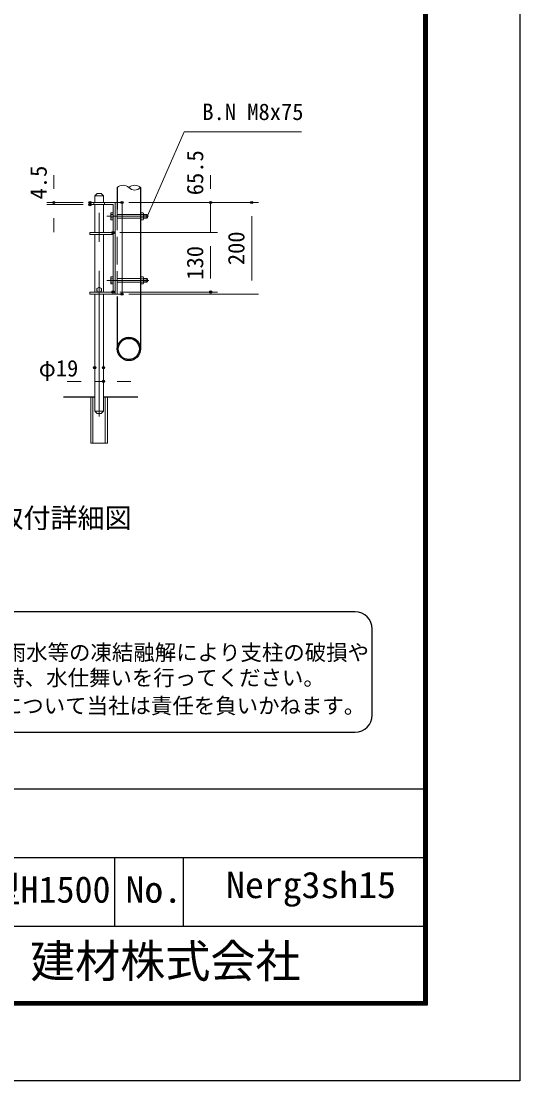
# Model space of a CAD drawing. Units: millimetres, scale not verified, with parts at other scales. Extents: x -6300 to 6300, y -4455 to 4455.
# Drawn here: x 4122 to 6300, y -4455 to 170 of the extents above; entities that cross this region are included whole.
import ezdxf
from ezdxf.enums import TextEntityAlignment as Align

# ---------------------------------------------------------------- set-up
doc = ezdxf.new("R2010")
doc.units = ezdxf.units.MM
doc.header["$LTSCALE"] = 20
doc.header["$PDMODE"] = 32
doc.header["$PDSIZE"] = 10
doc.linetypes.add('DASHED', pattern=[7.5, 6, -1.5])
doc.linetypes.add('USER1', pattern=[50.8, 31.75, -6.35, 6.35, -6.35])
for name, color, linetype, lineweight in [('0-0_D-STR1', 1, 'Continuous', 25), ('0-1_D-BMK', 2, 'USER1', 13), ('0-5_D-STR3', 3, 'Continuous', 13), ('0-6_D-BGD', 7, 'Continuous', 25), ('0-7_D-STR-DIM', 7, 'Continuous', 13), ('0-9_Defpoints', 8, 'Continuous', 25), ('0-A_D-STR-TXT', 7, 'Continuous', 13), ('0-B_D-TTL-TXT', 7, 'Continuous', 25), ('0-C_D-TTL', 7, 'Continuous', 25)]:
    doc.layers.add(name, color=color, linetype=linetype, lineweight=lineweight)
doc.styles.add('ＭＳ ゴシック', font='')
doc.styles.get('ＭＳ ゴシック').set_extended_font_data('MS Gothic')

msp = doc.modelspace()

# ---------------------------------------------------------------- linework, layer by layer
at = {"layer": '0-0_D-STR1'}
for p, q in [((4541.86, -556.13), (4541.86, -651.19)), ((4643.46, -556.13), (4643.46, -1260.39)), ((4541.86, -1031.19), (4541.86, -1260.39))]:
    msp.add_line(p, q, dxfattribs=at)
for radius in [50.8, 46.2]:
    msp.add_circle((4592.66, -1260.39), radius, dxfattribs=at)
at = {"layer": '0-1_D-BMK'}
for p, q in [((4462.67, -1554.55), (4462.67, -567.57)), ((4495.86, -681.19), (4678.32, -681.19)), ((4495.86, -961.19), (4679.92, -961.19))]:
    msp.add_line(p, q, dxfattribs=at)
at = {"layer": '0-5_D-STR3'}
for p, q in [((4453.67, -582.19), (4443.67, -592.19)), ((4443.67, -592.19), (4481.67, -592.19)), ((4443.67, -592.19), (4443.67, -621.19)), ((4453.67, -582.19), (4471.67, -582.19)), ((4471.67, -582.19), (4481.67, -592.19)), ((4481.67, -592.19), (4481.67, -621.19)), ((4422.71, -621.19), (4562.67, -621.19)), ((4422.71, -621.19), (4422.71, -630.19)), ((4422.71, -630.19), (4523.67, -630.19)), ((4439.67, -621.19), (4439.67, -630.19)), ((4443.67, -630.19), (4443.67, -752.19)), ((4481.67, -630.19), (4481.67, -752.19)), ((4485.67, -621.19), (4485.67, -630.19)), ((4523.67, -630.19), (4523.67, -1012.19)), ((4532.67, -621.19), (4532.67, -1021.19)), ((4562.67, -621.19), (4562.67, -1021.19)), ((4513.07, -668.59), (4514.46, -666.18)), ((4513.07, -693.79), (4513.07, -668.59)), ((4513.07, -693.79), (4514.46, -696.2)), ((4523.67, -666.18), (4514.46, -666.18)), ((4523.67, -673.69), (4514.46, -673.69)), ((4523.67, -688.7), (4514.46, -688.7)), ((4523.67, -696.2), (4523.67, -666.18)), ((4643.46, -666.18), (4655.01, -666.18)), ((4643.46, -666.18), (4643.46, -696.2)), ((4643.46, -673.69), (4655.01, -673.69)), ((4643.46, -688.7), (4655.01, -688.7)), ((4655.01, -666.18), (4656.46, -668.69)), ((4655.01, -696.2), (4656.46, -693.69)), ((4656.46, -668.69), (4656.46, -693.69)), ((4656.46, -673.19), (4671.27, -673.19)), ((4656.46, -674.69), (4672.77, -674.69)), ((4656.46, -687.69), (4672.77, -687.69)), ((4656.46, -689.19), (4671.27, -689.19)), ((4671.27, -673.19), (4673.67, -675.59)), ((4671.27, -689.19), (4671.27, -673.19)), ((4671.27, -689.19), (4673.67, -686.79)), ((4673.67, -686.79), (4673.67, -675.59)), ((4523.67, -696.2), (4514.46, -696.2)), ((4643.46, -696.2), (4655.01, -696.2)), ((4422.71, -752.19), (4523.67, -752.19)), ((4422.71, -752.19), (4422.71, -761.19)), ((4422.71, -761.19), (4523.67, -761.19)), ((4443.67, -761.19), (4443.67, -1012.19)), ((4481.67, -761.19), (4481.67, -1012.19)), ((4513.07, -948.59), (4514.46, -946.18)), ((4513.07, -973.79), (4513.07, -948.59)), ((4523.67, -946.18), (4514.46, -946.18)), ((4523.67, -953.69), (4514.46, -953.69)), ((4523.67, -968.7), (4514.46, -968.7)), ((4523.67, -976.2), (4523.67, -946.18)), ((4643.46, -946.18), (4655.01, -946.18)), ((4643.46, -946.18), (4643.46, -976.2)), ((4643.46, -953.69), (4655.01, -953.69)), ((4643.46, -968.7), (4655.01, -968.7)), ((4655.01, -946.18), (4656.46, -948.69)), ((4656.46, -948.69), (4656.46, -973.69)), ((4656.46, -953.19), (4671.27, -953.19)), ((4656.46, -954.69), (4672.77, -954.69)), ((4656.46, -967.69), (4672.77, -967.69)), ((4656.46, -969.19), (4671.27, -969.19)), ((4671.27, -953.19), (4673.67, -955.59)), ((4671.27, -969.19), (4671.27, -953.19)), ((4671.27, -969.19), (4673.67, -966.79)), ((4673.67, -966.79), (4673.67, -955.59)), ((4422.71, -1012.19), (4422.71, -1021.19)), ((4422.71, -1012.19), (4460.07, -1012.19)), ((4465.27, -1012.19), (4523.67, -1012.19)), ((4513.07, -973.79), (4514.46, -976.2)), ((4523.67, -976.2), (4514.46, -976.2)), ((4643.46, -976.2), (4655.01, -976.2)), ((4655.01, -976.2), (4656.46, -973.69)), ((4422.71, -1021.19), (4562.67, -1021.19)), ((4443.67, -1021.19), (4443.67, -1532.19)), ((4481.67, -1021.19), (4481.67, -1532.19)), ((4426.67, -1671.19), (4426.67, -1471.19)), ((4435.67, -1671.19), (4435.67, -1471.19)), ((4489.67, -1671.19), (4489.67, -1471.19)), ((4498.67, -1671.19), (4498.67, -1471.19)), ((4443.67, -1532.19), (4481.67, -1532.19)), ((4453.67, -1542.19), (4443.67, -1532.19)), ((4453.67, -1542.19), (4471.67, -1542.19)), ((4453.67, -1542.19), (4471.67, -1542.19)), ((4471.67, -1542.19), (4481.67, -1532.19)), ((4471.67, -1542.19), (4481.67, -1532.19)), ((4426.67, -1671.19), (4498.67, -1671.19))]:
    msp.add_line(p, q, dxfattribs=at)
at = {"layer": '0-5_D-STR3', "linetype": 'DASHED'}
for p, q in [((4541.67, -621.19), (4541.67, -1021.19)), ((4541.67, -673.19), (4643.46, -673.19)), ((4541.67, -689.19), (4643.46, -689.19)), ((4541.67, -953.19), (4643.46, -953.19)), ((4541.67, -969.19), (4643.46, -969.19))]:
    msp.add_line(p, q, dxfattribs=at)
at = {"layer": '0-5_D-STR3'}
msp.add_lwpolyline([(4462.67, -1013.69), (4472.63, -1007.94), (4472.63, -996.44), (4462.67, -990.69), (4452.71, -996.44), (4452.71, -1007.94)], close=True, dxfattribs=at)
msp.add_lwpolyline([(4453.67, -1542.19), (4443.67, -1532.19), (4481.67, -1532.19)], dxfattribs=at)
msp.add_circle((4462.67, -1002.19), 9.8, dxfattribs=at)
for centre, radius, start, end in [((4519.95, -669.93), 6.64, 145.61585, 214.38415), ((4538.14, -681.19), 24.84, 162.4121, 197.5879), ((4519.95, -692.45), 6.64, 145.61585, 214.38415), ((4649.53, -669.93), 6.64, 325.61584, 34.38415), ((4649.53, -692.45), 6.64, 325.61586, 34.38414), ((4631.34, -681.19), 24.84, 342.4121, 17.5879), ((4519.95, -949.93), 6.64, 145.61585, 214.38415), ((4538.14, -961.19), 24.84, 162.4121, 197.5879), ((4519.95, -972.45), 6.64, 145.61585, 214.38415), ((4649.53, -949.93), 6.64, 325.61584, 34.38415), ((4649.53, -972.45), 6.64, 325.61586, 34.38414), ((4631.34, -961.19), 24.84, 342.4121, 17.5879)]:
    msp.add_arc(centre, radius, start, end, dxfattribs=at)
at = {"layer": '0-6_D-BGD'}
for p, q in [((4443.67, -1471.19), (4306.65, -1471.19)), ((4632.12, -1471.19), (4481.67, -1471.19))]:
    msp.add_line(p, q, dxfattribs=at)
at = {"layer": '0-7_D-STR-DIM'}
for p, q in [((4264.82, -561.19), (4264.82, -501.19)), ((4949.19, -561.19), (4949.19, -501.19)), ((4392.71, -621.19), (4234.82, -621.19)), ((4392.71, -630.19), (4234.82, -630.19)), ((4264.82, -630.19), (4264.82, -621.19)), ((4592.67, -621.19), (4979.19, -621.19)), ((4592.67, -621.19), (5159.19, -621.19)), ((4949.19, -752.19), (4949.19, -621.19)), ((4264.82, -690.19), (4264.82, -750.19)), ((5129.19, -961.19), (5129.19, -681.19)), ((4553.67, -752.19), (4979.19, -752.19)), ((4553.67, -752.19), (4979.19, -752.19)), ((4949.19, -812.19), (4949.19, -872.19)), ((4949.19, -812.19), (4949.19, -952.19)), ((4553.67, -1012.19), (4979.19, -1012.19)), ((4592.67, -1021.19), (5159.19, -1021.19)), ((4443.67, -1371.98), (4443.67, -1432.05)), ((4481.67, -1371.98), (4481.67, -1432.05)), ((4383.67, -1402.05), (4323.67, -1402.05)), ((4443.67, -1402.05), (4481.67, -1402.05)), ((4541.67, -1402.05), (4601.67, -1402.05))]:
    msp.add_line(p, q, dxfattribs=at)
for centre, start, end in [((4567.26, -581.69), 45.18146, 134.81854), ((4618.06, -581.69), 45.18146, 134.81854), ((4618.06, -530.56), 225.18146, 314.81854)]:
    msp.add_arc(centre, 36.03, start, end, dxfattribs=at)
at = {"layer": '0-9_Defpoints'}
for p in [(4264.82, -621.19), (4422.71, -621.19), (4422.71, -630.19), (4562.67, -621.19), (4562.67, -621.19), (4949.19, -621.19), (5129.19, -621.19), (4523.67, -752.19), (4523.67, -1012.19), (4562.67, -1021.19), (4949.19, -1012.19), (4443.67, -1341.98), (4481.67, -1341.98), (4481.67, -1402.05)]:
    msp.add_point(p, dxfattribs=at)
at = {"layer": '0-A_D-STR-TXT'}
msp.add_lwpolyline([(5346.26, -313.3), (4833.96, -313.3), (4674.47, -679.36)], dxfattribs=at)
at = {"layer": '0-B_D-TTL-TXT', "color": 2}
for p, q in [((5580.69, -2408.16), (1912.36, -2408.16)), ((5655.69, -2858.16), (5655.69, -2483.16)), ((1912.36, -2933.16), (5580.69, -2933.16))]:
    msp.add_line(p, q, dxfattribs=at)
for centre, start, end in [((5580.69, -2483.16), 0, 90), ((5580.69, -2858.16), 270, 0)]:
    msp.add_arc(centre, 75, start, end, dxfattribs=at)
at = {"layer": '0-C_D-TTL'}
for p, q in [((3180, -3180), (5880, -3180)), ((3180, -3480), (5880, -3480)), ((4530, -3480), (4530, -3780)), ((4830, -3480), (4830, -3780)), ((3180, -3780), (5880, -3780))]:
    msp.add_line(p, q, dxfattribs=at)
at = {"layer": '0-C_D-TTL', "color": 2}
msp.add_lwpolyline([(-6300, 4455), (6300, 4455), (6300, -4455), (-6300, -4455)], close=True, dxfattribs=at)
at = {"layer": '0-C_D-TTL'}
for points in [[(-5895, 4125), (5895, 4125), (5895, -4125), (-5895, -4125)], [(-5891.25, 4121.25), (5891.25, 4121.25), (5891.25, -4121.25), (-5891.25, -4121.25)], [(-5887.5, 4117.5), (5887.5, 4117.5), (5887.5, -4117.5), (-5887.5, -4117.5)], [(-5883.75, 4113.75), (5883.75, 4113.75), (5883.75, -4113.75), (-5883.75, -4113.75)], [(-5880, 4110), (5880, 4110), (5880, -4110), (-5880, -4110)]]:
    msp.add_lwpolyline(points, close=True, dxfattribs=at)

# ---------------------------------------------------------------- texts
at = {"layer": '0-7_D-STR-DIM', "style": 'ＭＳ ゴシック'}
for s, p in [('65.5', (4939.07, -589.39)), ('4.5', (4255.59, -607.62)), ('200', (5119.07, -894.69)), ('130', (4939.07, -958.17))]:
    msp.add_text(s, height=72.14, rotation=90, dxfattribs=at).set_placement(p, align=Align.BOTTOM_LEFT)
msp.add_text('φ19', height=72.14, dxfattribs=at).set_placement((4198.93, -1402.27), align=Align.BOTTOM_LEFT)
at = {"layer": '0-A_D-STR-TXT', "style": 'ＭＳ ゴシック'}
msp.add_text('B.N M8x75', height=72.14, dxfattribs=at).set_placement((4913.39, -282.79), align=Align.BOTTOM_LEFT)
at = {"layer": '0-B_D-TTL-TXT', "style": 'ＭＳ ゴシック'}
for s, height, p in [('左扉内落し棒取付詳細図', 86.66, (3304.62, -2067.73)), ('凍結の恐れがある場所への設置は、内部に溜まった雨水等の凍結融解により支柱の破損や', 68.62, (1897.64, -2640.17)), ('コンクリート基礎の破損の恐れがありますので施工時、水仕舞いを行ってください。', 68.62, (1891.47, -2750.31)), ('施工による水仕舞い不備で起こる支柱・基礎の破損について当社は責任を負いかねます。 ', 68.62, (1880.98, -2872.54)), ('NER-G3型H1500', 115.5, (3490.6, -3712.2)), ('JFE 建材株式会社', 144.3, (3768.57, -4047.76))]:
    msp.add_text(s, height=height, dxfattribs=at).set_placement(p, align=Align.BOTTOM_LEFT)
at = {"layer": '0-B_D-TTL-TXT', "style": 'ＭＳ ゴシック', "width": 1.05}
for s, p in [('Nerg3sh15', (5017, -3692.2)), ('No.', (4578, -3712.2))]:
    msp.add_text(s, height=115.4, dxfattribs=at).set_placement(p, align=Align.BOTTOM_LEFT)

doc.saveas('drawing.dxf')
